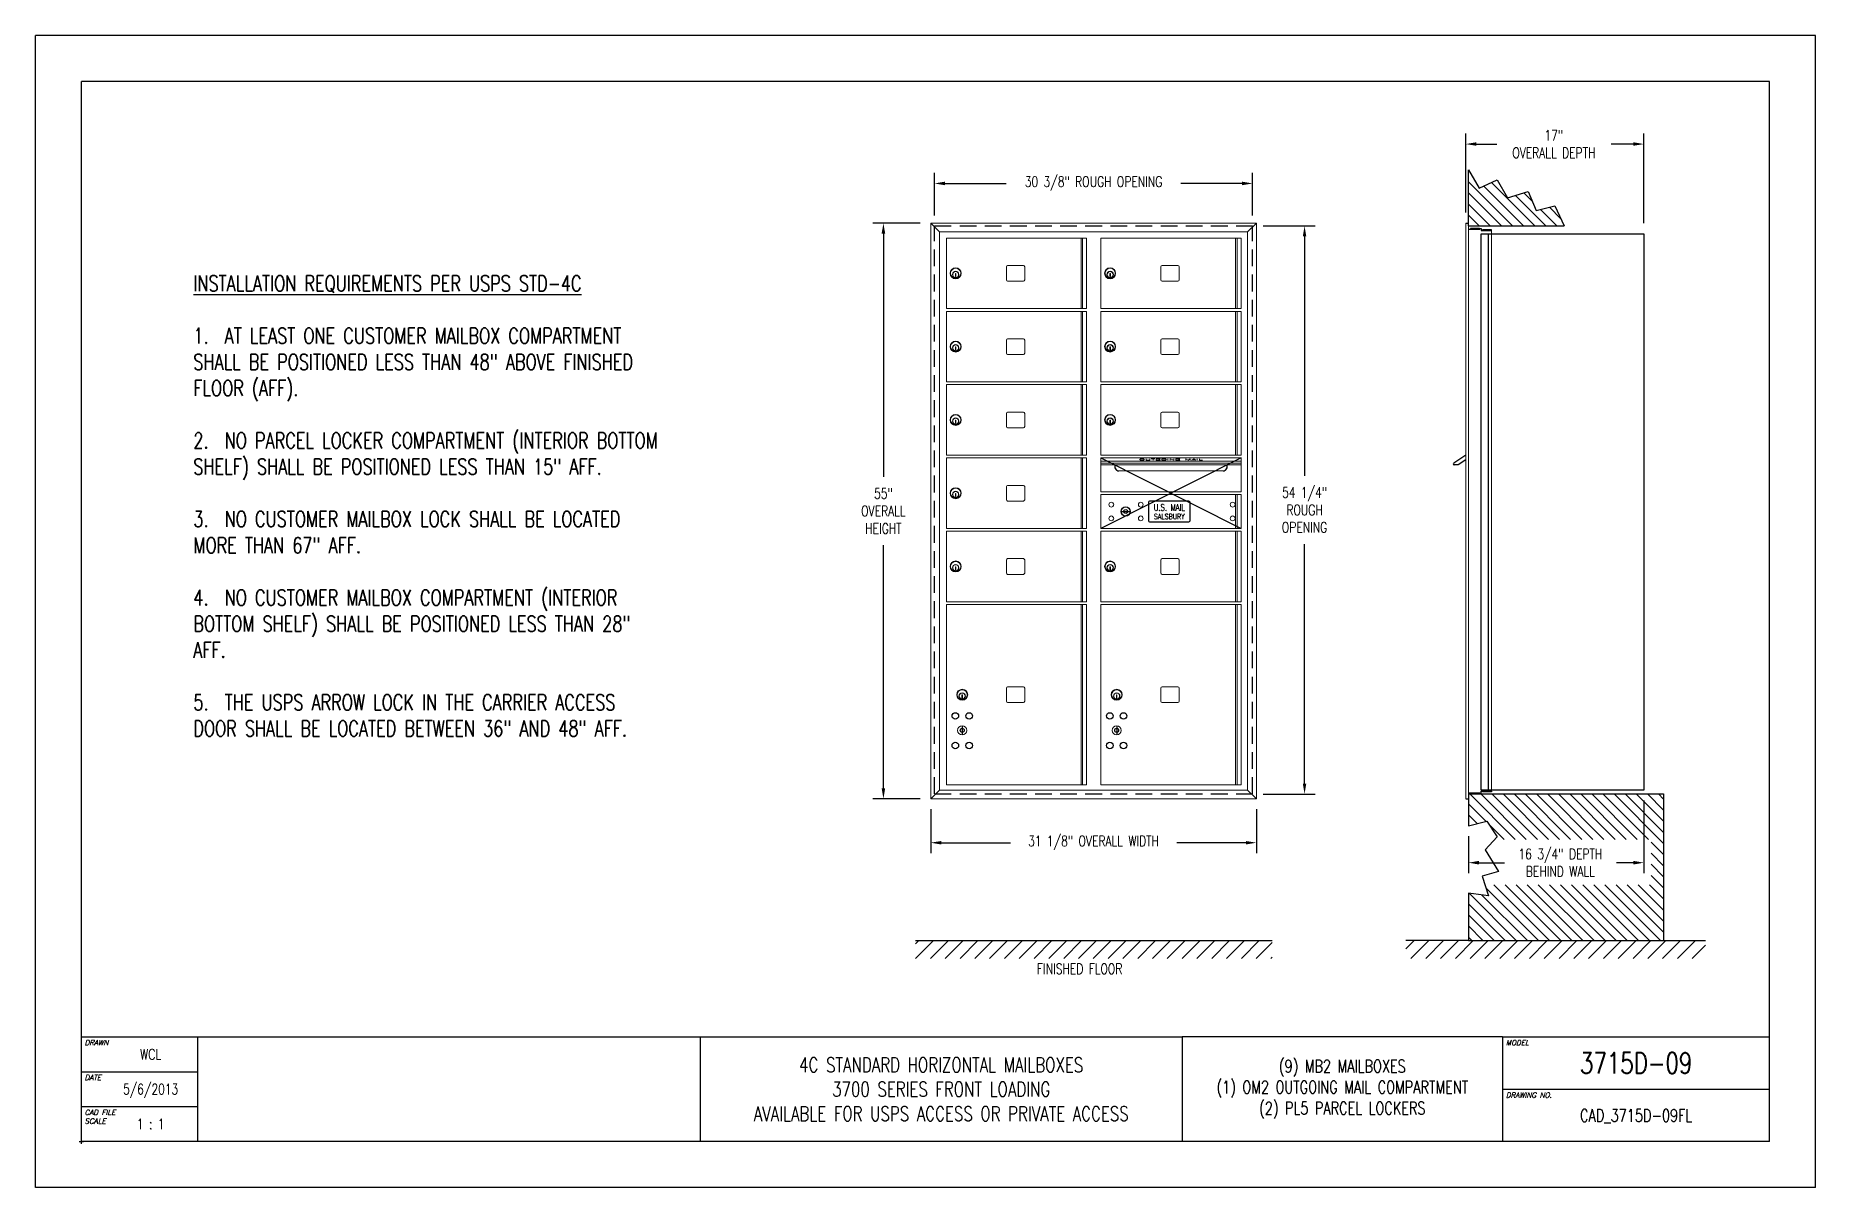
# Model space of a CAD drawing. Header units: inches. Extents: x 0 to 170, y 0 to 110.
import ezdxf
from ezdxf.enums import TextEntityAlignment as Align

# ---------------------------------------------------------------- set-up
doc = ezdxf.new("R2010")
doc.units = ezdxf.units.IN
doc.header["$MEASUREMENT"] = 0
doc.header["$PDMODE"] = 2
doc.header["$PDSIZE"] = 0.2
doc.linetypes.add('HIDDEN', pattern=[0.075, 0.05, -0.025])
doc.styles.add('Simplex Italic', font='SIMPLEX.shx', dxfattribs={"oblique": 15, "height": 3})
doc.styles.add('SQUASHED', font='simplex.shx', dxfattribs={"width": 4})
doc.styles.get("Standard").update_dxf_attribs({"font": 'simplex.shx', "width": 0.75})
doc.dimstyles.get("Standard").update_dxf_attribs({"dimtxt": 1, "dimasz": 1, "dimexe": 1, "dimexo": 1, "dimgap": 1, "dimtad": 0, "dimtih": 1, "dimtoh": 1, "dimdec": 3, "dimzin": 0, "dimdsep": 46, "dimlunit": 5, "dimtxsty": 'Standard', "dimcen": 0, "dimadec": 0, "dimazin": 0, "dimtfac": 1, "dimtdec": 3, "dimtofl": 0, "dimtmove": 0, "dimatfit": 3, "dimfxl": 1, "dimfrac": 2, "dimtolj": 1, "dimtzin": 0, "dimarcsym": 0})
pattern_1 = [(135, (-1592.3547, -320.4679), (-0.5303301, -0.5303301), [])]

# ---------------------------------------------------------------- blocks, each defined once
blk = doc.blocks.new('*D9')
at = {"color": 0, "lineweight": -2, "transparency": 16777216}
for p, q in [((117.24, 91.82), (122.21, 91.82)), ((121.21, 90.82), (121.21, 67.96)), ((121.21, 38.57), (121.21, 61.44)), ((117.24, 37.57), (122.21, 37.57))]:
    blk.add_line(p, q, dxfattribs=at)
at = {"color": 0, "lineweight": -3, "transparency": 16777216}
for points in [[(121.04, 90.82), (121.37, 90.82), (121.21, 91.82)], [(121.04, 38.57), (121.37, 38.57), (121.21, 37.57)]]:
    blk.add_solid(points, dxfattribs=at)
at = {"layer": 'Defpoints', "color": 0, "lineweight": -3, "transparency": 16777216}
for p in [(116.24, 91.82), (116.24, 37.57), (121.21, 37.57)]:
    blk.add_point(p, dxfattribs=at)
at = {"color": 0, "lineweight": -3, "transparency": 16777216, "insert": (121.21, 64.7), "char_height": 1, "attachment_point": 5}
blk.add_mtext('\\A1;54 1/4"\\PROUGH\\POPENING', dxfattribs=at)
blk = doc.blocks.new('*D10')
at = {"color": 0, "lineweight": -2, "transparency": 16777216}
for p, q in [((85.86, 92.82), (85.86, 96.88)), ((86.86, 95.88), (92.71, 95.88)), ((115.24, 95.88), (109.39, 95.88)), ((116.24, 92.82), (116.24, 96.88))]:
    blk.add_line(p, q, dxfattribs=at)
at = {"color": 0, "lineweight": -3, "transparency": 16777216}
for points in [[(86.86, 96.05), (86.86, 95.71), (85.86, 95.88)], [(115.24, 96.05), (115.24, 95.71), (116.24, 95.88)]]:
    blk.add_solid(points, dxfattribs=at)
at = {"layer": 'Defpoints', "color": 0, "lineweight": -3, "transparency": 16777216}
for p in [(116.24, 95.88), (85.86, 91.82), (116.24, 91.82)]:
    blk.add_point(p, dxfattribs=at)
at = {"color": 0, "lineweight": -3, "transparency": 16777216, "insert": (101.05, 95.88), "char_height": 1, "attachment_point": 5}
blk.add_mtext('\\A1;30 3/8" ROUGH OPENING', dxfattribs=at)
blk = doc.blocks.new('*D11')
at = {"color": 0, "lineweight": -2, "transparency": 16777216}
for p, q in [((85.5, 36.12), (85.5, 31.92)), ((116.6, 36.12), (116.6, 31.92)), ((86.5, 32.92), (93.11, 32.92)), ((115.6, 32.92), (109, 32.92))]:
    blk.add_line(p, q, dxfattribs=at)
at = {"color": 0, "lineweight": -3, "transparency": 16777216}
for points in [[(86.5, 33.08), (86.5, 32.75), (85.5, 32.92)], [(115.6, 33.08), (115.6, 32.75), (116.6, 32.92)]]:
    blk.add_solid(points, dxfattribs=at)
at = {"layer": 'Defpoints', "color": 0, "lineweight": -3, "transparency": 16777216}
for p in [(85.5, 37.12), (116.6, 37.12), (116.6, 32.92)]:
    blk.add_point(p, dxfattribs=at)
at = {"color": 0, "lineweight": -3, "transparency": 16777216, "insert": (101.05, 32.92), "char_height": 1, "attachment_point": 5}
blk.add_mtext('\\A1;31 1/8" OVERALL WIDTH', dxfattribs=at)
blk = doc.blocks.new('*D12')
at = {"color": 0, "lineweight": -2, "transparency": 16777216}
for p, q in [((84.5, 92.09), (79.98, 92.09)), ((80.98, 91.09), (80.98, 67.86)), ((80.98, 38.12), (80.98, 61.34)), ((84.5, 37.12), (79.98, 37.12))]:
    blk.add_line(p, q, dxfattribs=at)
at = {"color": 0, "lineweight": -3, "transparency": 16777216}
for points in [[(80.81, 91.09), (81.15, 91.09), (80.98, 92.09)], [(80.81, 38.12), (81.15, 38.12), (80.98, 37.12)]]:
    blk.add_solid(points, dxfattribs=at)
at = {"layer": 'Defpoints', "color": 0, "lineweight": -3, "transparency": 16777216}
for p in [(85.5, 92.09), (80.98, 37.12), (85.5, 37.12)]:
    blk.add_point(p, dxfattribs=at)
at = {"color": 0, "lineweight": -3, "transparency": 16777216, "insert": (80.98, 64.6), "char_height": 1, "attachment_point": 5}
blk.add_mtext('\\A1;55"\\POVERALL\\PHEIGHT', dxfattribs=at)
blk = doc.blocks.new('*D7')
at = {"color": 0, "lineweight": -2, "transparency": 16777216}
for p, q in [((153.62, 36.95), (153.62, 30.01)), ((136.86, 33.53), (136.86, 30.01)), ((137.86, 31.01), (140.29, 31.01)), ((152.62, 31.01), (151, 31.01))]:
    blk.add_line(p, q, dxfattribs=at)
at = {"color": 0, "lineweight": -3, "transparency": 16777216}
for points in [[(137.86, 31.18), (137.86, 30.84), (136.86, 31.01)], [(152.62, 31.18), (152.62, 30.84), (153.62, 31.01)]]:
    blk.add_solid(points, dxfattribs=at)
at = {"layer": 'Defpoints', "color": 0, "lineweight": -3, "transparency": 16777216}
for p in [(153.62, 37.95), (136.86, 34.53), (153.62, 31.01)]:
    blk.add_point(p, dxfattribs=at)
at = {"color": 0, "lineweight": -3, "transparency": 16777216, "insert": (145.64, 31.01), "char_height": 1, "attachment_point": 5}
blk.add_mtext('\\A1;16 3/4" DEPTH\\PBEHIND WALL', dxfattribs=at)
blk = doc.blocks.new('*D8')
at = {"color": 0, "lineweight": -2, "transparency": 16777216}
for p, q in [((136.6, 93.09), (136.6, 100.64)), ((153.62, 92.08), (153.62, 100.64)), ((137.6, 99.64), (139.56, 99.64)), ((152.62, 99.64), (150.49, 99.64))]:
    blk.add_line(p, q, dxfattribs=at)
at = {"color": 0, "lineweight": -3, "transparency": 16777216}
for points in [[(137.6, 99.81), (137.6, 99.48), (136.6, 99.64)], [(152.62, 99.81), (152.62, 99.48), (153.62, 99.64)]]:
    blk.add_solid(points, dxfattribs=at)
at = {"layer": 'Defpoints', "color": 0, "lineweight": -3, "transparency": 16777216}
for p in [(153.62, 99.64), (136.6, 92.09), (153.62, 91.08)]:
    blk.add_point(p, dxfattribs=at)
at = {"color": 0, "lineweight": -3, "transparency": 16777216, "insert": (145.02, 99.64), "char_height": 1, "attachment_point": 5}
blk.add_mtext('\\A1;17"\\POVERALL DEPTH', dxfattribs=at)

msp = doc.modelspace()

# ---------------------------------------------------------------- hatches: boundary and pattern name
at = {"lineweight": -3}
h = msp.add_hatch(dxfattribs=at)
h.set_pattern_fill('ANSI31', color=256, scale=6, angle=90, style=0)
h.set_pattern_definition(pattern_1)
h.paths.add_polyline_path([(140.5763, 94.5116), (139.6144, 96.213), (137.8756, 95.4363), (136.865, 97.1746), (136.865, 91.8237), (146.0074, 91.8237), (145.1267, 93.7349), (143.3139, 93.291), (142.574, 95.1034)])
h = msp.add_hatch(dxfattribs=at)
h.set_pattern_fill('ANSI31', color=256, scale=6, angle=90, style=0)
h.set_pattern_definition(pattern_1)
h.paths.add_polyline_path([(136.865, 37.5737), (136.865, 37.1167), (136.865, 34.5332), (138.6064, 34.9677), (139.606, 33.489), (139.3722, 33.2391), (154.3008, 33.2391), (154.3008, 28.9012), (138.4392, 28.9012), (138.7877, 27.8385), (136.865, 28.0952), (136.865, 23.5837), (155.5, 23.5837), (155.5, 37.5737)])
h = msp.add_hatch(dxfattribs=at)
h.set_pattern_fill('ANSI31', scale=8, style=0)
h.set_pattern_definition([(45, (-1411.8278, -188.4914), (-0.7071068, 0.7071068), [])])
h.paths.add_polyline_path([(118.1, 21.8733), (118.1, 23.5837), (84.0404, 23.5837), (84.0404, 21.8733)])
h = msp.add_hatch(dxfattribs=at)
h.set_pattern_fill('ANSI31', scale=8, style=0)
h.set_pattern_definition([(45, (-1425.3278, -188.4914), (-0.7071068, 0.7071068), [])])
h.paths.add_polyline_path([(130.865, 23.5837), (130.865, 21.8733), (159.5, 21.8733), (159.5, 23.5837), (153.5, 23.5837), (136.865, 23.5837)])

# ---------------------------------------------------------------- linework, layer by layer
at = {"color": 7}
for p, q in [((170, 110), (0, 110)), ((0, 0), (0, 110)), ((170, 0), (170, 110)), ((165.625, 105.625), (4.375, 105.625)), ((4.375, 4.375), (4.375, 105.625)), ((165.625, 4.375), (165.625, 105.625)), ((15.505, 4.375), (15.505, 14.375)), ((63.5, 4.375), (63.5, 14.375)), ((4.375, 11.045), (15.505, 11.045)), ((140.125, 9.375), (165.625, 9.375)), ((4.375, 7.715), (15.505, 7.715)), ((165.625, 4.375), (4.375, 4.375)), ((170, 0), (0, 0))]:
    msp.add_line(p, q, dxfattribs=at)
at = {"color": 7, "lineweight": -3}
for p, q in [((136.865, 91.8237), (136.865, 97.1746)), ((136.865, 97.1746), (137.8756, 95.4363)), ((137.8756, 95.4363), (139.6144, 96.213)), ((139.6144, 96.213), (140.5763, 94.5116)), ((140.5763, 94.5116), (142.574, 95.1034)), ((142.574, 95.1034), (143.3139, 93.291)), ((143.3139, 93.291), (145.1267, 93.7349)), ((145.1267, 93.7349), (146.0074, 91.8237)), ((136.6, 92.0867), (136.865, 92.0867)), ((136.865, 91.8237), (146.0074, 91.8237)), ((136.865, 91.5187), (137.95, 91.5187)), ((137.93, 91.5827), (137.07, 91.5827)), ((137.07, 91.5827), (137.07, 91.5187)), ((137.93, 91.5187), (137.93, 91.5827)), ((137.95, 91.5867), (137.95, 91.5187)), ((137.95, 91.5867), (138.07, 91.5867)), ((138.07, 91.5867), (138.07, 91.3747)), ((138.07, 91.3747), (139.07, 91.3747)), ((138.07, 91.0837), (153.625, 91.0837)), ((138.07, 37.9487), (138.07, 91.0837)), ((138.19, 91.4387), (138.19, 91.3747)), ((139.05, 91.4387), (138.19, 91.4387)), ((138.77, 37.9487), (138.77, 91.0837)), ((139.05, 91.3747), (139.05, 91.4387)), ((153.625, 91.0837), (153.625, 37.9487)), ((136.865, 37.6847), (137.95, 37.6847)), ((136.865, 37.5737), (136.865, 34.5332)), ((136.865, 37.5737), (155.5, 37.5737)), ((137.07, 37.6207), (137.07, 37.6847)), ((137.93, 37.6207), (137.07, 37.6207)), ((137.93, 37.6847), (137.93, 37.6207)), ((137.95, 37.6167), (137.95, 37.6847)), ((137.95, 37.6167), (138.07, 37.6167)), ((138.07, 37.9487), (139.07, 37.9487)), ((153.625, 37.9487), (138.07, 37.9487)), ((138.07, 37.8287), (139.07, 37.8287)), ((138.07, 37.6167), (138.07, 37.8287)), ((138.19, 37.7647), (138.19, 37.8287)), ((139.05, 37.7647), (138.19, 37.7647)), ((139.05, 37.8287), (139.05, 37.7647)), ((155.5, 37.5737), (155.5, 23.5837)), ((136.6, 37.1167), (136.865, 37.1167)), ((136.865, 28.0952), (136.865, 23.5837)), ((84.0404, 23.5837), (118.1, 23.5837)), ((136.865, 23.5837), (130.865, 23.5837)), ((136.865, 23.5837), (155.5, 23.5837)), ((155.5, 23.5837), (159.5, 23.5837))]:
    msp.add_line(p, q, dxfattribs=at)
at = {"color": 7, "linetype": 'Continuous', "lineweight": 15}
for p, q in [((85.504, 92.0867), (86.336, 91.2547)), ((85.504, 92.0867), (116.6, 92.0867)), ((85.504, 37.1167), (85.504, 92.0867)), ((116.6, 92.0867), (115.768, 91.2547)), ((116.6, 92.0867), (116.6, 37.1167)), ((136.6, 92.0867), (136.6, 37.1167)), ((136.865, 92.0867), (136.865, 37.1167)), ((86.336, 91.2547), (115.768, 91.2547)), ((86.336, 37.9487), (86.336, 91.2547)), ((87.007, 90.6637), (87.007, 83.9337)), ((87.007, 90.6637), (100.382, 90.6637)), ((99.8632, 90.6637), (99.8632, 83.9337)), ((100.004, 90.6637), (100.004, 83.9337)), ((100.382, 83.9337), (100.382, 90.6637)), ((101.761, 90.6637), (101.761, 83.9337)), ((101.761, 90.6637), (115.136, 90.6637)), ((114.6172, 90.6637), (114.6172, 83.9337)), ((114.758, 90.6637), (114.758, 83.9337)), ((115.136, 83.9337), (115.136, 90.6637)), ((115.768, 91.2547), (115.768, 37.9487)), ((139.07, 91.3747), (139.07, 37.8287)), ((87.912, 87.2787), (87.852, 87.2787)), ((87.852, 87.2787), (87.852, 86.9787)), ((87.852, 86.9787), (87.912, 86.9787)), ((87.912, 86.9787), (87.912, 87.2787)), ((92.722, 87.9237), (92.722, 86.6737)), ((94.347, 88.0487), (92.847, 88.0487)), ((94.472, 86.6737), (94.472, 87.9237)), ((102.666, 87.2787), (102.606, 87.2787)), ((102.606, 87.2787), (102.606, 86.9787)), ((102.606, 86.9787), (102.666, 86.9787)), ((102.666, 86.9787), (102.666, 87.2787)), ((107.476, 87.9237), (107.476, 86.6737)), ((109.101, 88.0487), (107.601, 88.0487)), ((109.226, 86.6737), (109.226, 87.9237)), ((92.847, 86.5487), (94.347, 86.5487)), ((107.601, 86.5487), (109.101, 86.5487)), ((87.007, 83.9337), (100.382, 83.9337)), ((87.007, 83.6637), (87.007, 76.9337)), ((87.007, 83.6637), (100.382, 83.6637)), ((99.8632, 83.6637), (99.8632, 76.9337)), ((100.004, 83.6637), (100.004, 76.9337)), ((100.382, 76.9337), (100.382, 83.6637)), ((101.761, 83.9337), (115.136, 83.9337)), ((101.761, 83.6637), (101.761, 76.9337)), ((101.761, 83.6637), (115.136, 83.6637)), ((114.6172, 83.6637), (114.6172, 76.9337)), ((114.758, 83.6637), (114.758, 76.9337)), ((115.136, 76.9337), (115.136, 83.6637)), ((87.912, 80.2787), (87.852, 80.2787)), ((87.852, 80.2787), (87.852, 79.9787)), ((87.852, 79.9787), (87.912, 79.9787)), ((87.912, 79.9787), (87.912, 80.2787)), ((92.722, 80.9237), (92.722, 79.6737)), ((94.347, 81.0487), (92.847, 81.0487)), ((94.472, 79.6737), (94.472, 80.9237)), ((102.666, 80.2787), (102.606, 80.2787)), ((102.606, 80.2787), (102.606, 79.9787)), ((102.606, 79.9787), (102.666, 79.9787)), ((102.666, 79.9787), (102.666, 80.2787)), ((107.476, 80.9237), (107.476, 79.6737)), ((109.101, 81.0487), (107.601, 81.0487)), ((109.226, 79.6737), (109.226, 80.9237)), ((92.847, 79.5487), (94.347, 79.5487)), ((107.601, 79.5487), (109.101, 79.5487)), ((87.007, 76.9337), (100.382, 76.9337)), ((87.007, 76.6637), (87.007, 69.9337)), ((87.007, 76.6637), (100.382, 76.6637)), ((99.8632, 76.6637), (99.8632, 69.9337)), ((100.004, 76.6637), (100.004, 69.9337)), ((100.382, 69.9337), (100.382, 76.6637)), ((101.761, 76.9337), (115.136, 76.9337)), ((101.761, 76.6637), (101.761, 69.9337)), ((101.761, 76.6637), (115.136, 76.6637)), ((114.6172, 76.6637), (114.6172, 69.9337)), ((114.758, 76.6637), (114.758, 69.9337)), ((115.136, 69.9337), (115.136, 76.6637)), ((87.912, 73.2787), (87.852, 73.2787)), ((87.852, 73.2787), (87.852, 72.9787)), ((87.912, 72.9787), (87.912, 73.2787)), ((92.722, 73.9237), (92.722, 72.6737)), ((94.347, 74.0487), (92.847, 74.0487)), ((94.472, 72.6737), (94.472, 73.9237)), ((102.666, 73.2787), (102.606, 73.2787)), ((102.606, 73.2787), (102.606, 72.9787)), ((102.666, 72.9787), (102.666, 73.2787)), ((107.476, 73.9237), (107.476, 72.6737)), ((109.101, 74.0487), (107.601, 74.0487)), ((109.226, 72.6737), (109.226, 73.9237)), ((87.852, 72.9787), (87.912, 72.9787)), ((92.847, 72.5487), (94.347, 72.5487)), ((102.606, 72.9787), (102.666, 72.9787)), ((107.601, 72.5487), (109.101, 72.5487)), ((87.007, 69.9337), (100.382, 69.9337)), ((101.761, 69.9337), (115.136, 69.9337)), ((87.007, 69.6637), (87.007, 62.9337)), ((87.007, 69.6637), (100.382, 69.6637)), ((99.8632, 69.6637), (99.8632, 62.9337)), ((100.004, 69.6637), (100.004, 62.9337)), ((100.382, 62.9337), (100.382, 69.6637)), ((101.761, 69.6637), (101.761, 66.4337)), ((115.136, 66.4337), (115.136, 69.6637)), ((92.722, 66.9237), (92.722, 65.6737)), ((94.347, 67.0487), (92.847, 67.0487)), ((94.472, 65.6737), (94.472, 66.9237)), ((87.912, 66.2787), (87.852, 66.2787)), ((87.852, 66.2787), (87.852, 65.9787)), ((87.852, 65.9787), (87.912, 65.9787)), ((87.912, 65.9787), (87.912, 66.2787)), ((92.847, 65.5487), (94.347, 65.5487)), ((101.761, 66.1637), (115.136, 66.1637)), ((101.761, 66.1637), (101.761, 62.9337)), ((114.6172, 66.1637), (114.6172, 62.9337)), ((114.758, 66.1637), (114.758, 62.9337)), ((115.136, 62.9337), (115.136, 66.1637)), ((87.007, 62.9337), (100.382, 62.9337)), ((101.761, 62.9337), (115.136, 62.9337)), ((87.007, 62.6637), (87.007, 55.9337)), ((87.007, 62.6637), (100.382, 62.6637)), ((99.8632, 62.6637), (99.8632, 55.9337)), ((100.004, 62.6637), (100.004, 55.9337)), ((100.382, 55.9337), (100.382, 62.6637)), ((101.761, 62.6637), (101.761, 55.9337)), ((101.761, 62.6637), (115.136, 62.6637)), ((114.6172, 62.6637), (114.6172, 55.9337)), ((114.758, 62.6637), (114.758, 55.9337)), ((115.136, 55.9337), (115.136, 62.6637)), ((92.722, 59.9237), (92.722, 58.6737)), ((94.347, 60.0487), (92.847, 60.0487)), ((94.472, 58.6737), (94.472, 59.9237)), ((107.476, 59.9237), (107.476, 58.6737)), ((109.101, 60.0487), (107.601, 60.0487)), ((109.226, 58.6737), (109.226, 59.9237)), ((87.912, 59.2787), (87.852, 59.2787)), ((87.852, 59.2787), (87.852, 58.9787)), ((87.852, 58.9787), (87.912, 58.9787)), ((87.912, 58.9787), (87.912, 59.2787)), ((92.847, 58.5487), (94.347, 58.5487)), ((102.666, 59.2787), (102.606, 59.2787)), ((102.606, 59.2787), (102.606, 58.9787)), ((102.606, 58.9787), (102.666, 58.9787)), ((102.666, 58.9787), (102.666, 59.2787)), ((107.601, 58.5487), (109.101, 58.5487)), ((87.007, 55.9337), (100.382, 55.9337)), ((87.007, 55.6637), (87.007, 38.4337)), ((87.007, 55.6637), (100.382, 55.6637)), ((99.8632, 55.6637), (99.8632, 38.4337)), ((100.004, 55.6637), (100.004, 38.4337)), ((100.382, 38.4337), (100.382, 55.6637)), ((101.761, 55.9337), (115.136, 55.9337)), ((101.761, 55.6637), (115.136, 55.6637)), ((101.761, 55.6637), (101.761, 38.4337)), ((114.6172, 55.6637), (114.6172, 38.4337)), ((114.758, 55.6637), (114.758, 38.4337)), ((115.136, 38.4337), (115.136, 55.6637)), ((92.722, 47.6737), (92.722, 46.4237)), ((94.347, 47.7987), (92.847, 47.7987)), ((94.472, 46.4237), (94.472, 47.6737)), ((107.476, 47.6737), (107.476, 46.4237)), ((109.101, 47.7987), (107.601, 47.7987)), ((109.226, 46.4237), (109.226, 47.6737)), ((88.477, 47.0287), (88.477, 46.7287)), ((88.537, 47.0287), (88.477, 47.0287)), ((88.477, 46.7287), (88.537, 46.7287)), ((88.537, 46.7287), (88.537, 47.0287)), ((92.847, 46.2987), (94.347, 46.2987)), ((103.291, 47.0287), (103.231, 47.0287)), ((103.231, 47.0287), (103.231, 46.7287)), ((103.231, 46.7287), (103.291, 46.7287)), ((103.291, 46.7287), (103.291, 47.0287)), ((107.601, 46.2987), (109.101, 46.2987)), ((85.504, 37.1167), (86.336, 37.9487)), ((115.768, 37.9487), (86.336, 37.9487)), ((87.007, 38.4337), (100.382, 38.4337)), ((101.761, 38.4337), (115.136, 38.4337)), ((116.6, 37.1167), (115.768, 37.9487)), ((116.6, 37.1167), (85.504, 37.1167))]:
    msp.add_line(p, q, dxfattribs=at)
at = {"color": 7, "linetype": 'HIDDEN', "lineweight": -3, "ltscale": 32}
for p, q in [((85.8645, 37.5737), (85.8645, 91.8237)), ((85.8645, 91.8237), (116.2395, 91.8237)), ((116.2395, 37.5737), (116.2395, 91.8237)), ((85.8645, 37.5737), (116.2395, 37.5737))]:
    msp.add_line(p, q, dxfattribs=at)
at = {"lineweight": -3}
for p, q in [((136.6, 69.9337), (135.4521, 69.1583)), ((101.761, 69.6637), (115.136, 62.9337)), ((115.136, 69.6637), (101.761, 62.9337)), ((135.8784, 68.9937), (135.5025, 68.9937)), ((136.6, 69.4812), (135.8784, 68.9937)), ((106.289, 65.3487), (106.289, 63.7487)), ((110.089, 65.5487), (106.489, 65.5487)), ((110.289, 63.7487), (110.289, 65.3487)), ((103.6835, 64.5487), (104.5585, 64.5487)), ((106.489, 63.5487), (110.089, 63.5487)), ((88.507, 44.0862), (88.507, 43.2112)), ((103.261, 44.0862), (103.261, 43.2112)), ((136.865, 34.5332), (138.6064, 34.9677)), ((138.6064, 34.9677), (139.606, 33.489)), ((139.606, 33.489), (138.4465, 32.2501)), ((138.4465, 32.2501), (139.7259, 30.172)), ((139.7259, 30.172), (138.1666, 29.7324)), ((138.1666, 29.7324), (138.7877, 27.8385)), ((138.7877, 27.8385), (136.865, 28.0952)), ((4.375, 14.375), (15.505, 14.375)), ((15.505, 14.375), (63.5, 14.375)), ((63.5, 14.375), (109.5, 14.375)), ((109.5, 14.375), (109.5, 4.375)), ((140.125, 14.375), (109.5, 14.375)), ((140.125, 14.375), (140.125, 4.375)), ((140.125, 14.375), (165.625, 14.375))]:
    msp.add_line(p, q, dxfattribs=at)
at = {"linetype": 'Continuous', "lineweight": 15}
for p, q in [((101.761, 69.6637), (115.136, 69.6637)), ((101.761, 69.3637), (115.1362, 69.3637)), ((101.761, 69.1737), (115.1362, 69.1737)), ((101.761, 68.9937), (115.1362, 68.9937)), ((103.4637, 68.4337), (113.4337, 68.4337)), ((101.761, 66.4337), (115.136, 66.4337))]:
    msp.add_line(p, q, dxfattribs=at)
at = {"color": 7, "linetype": 'Continuous', "lineweight": 15, "extrusion": (1.83338e-14, 6.74315e-15, -1)}
for centre, radius in [((-87.882, 87.2987), 0.525), ((-87.882, 87.2987), 0.485), ((-87.882, 87.1787), 0.3), ((-102.636, 87.2987), 0.525), ((-102.636, 87.2987), 0.485), ((-102.636, 87.1787), 0.3), ((-87.882, 80.2987), 0.525), ((-87.882, 80.2987), 0.485), ((-87.882, 80.1787), 0.3), ((-102.636, 80.2987), 0.525), ((-102.636, 80.2987), 0.485), ((-102.636, 80.1787), 0.3), ((-87.882, 73.2987), 0.525), ((-87.882, 73.2987), 0.485), ((-87.882, 73.1787), 0.3), ((-102.636, 73.2987), 0.525), ((-102.636, 73.2987), 0.485), ((-102.636, 73.1787), 0.3), ((-87.882, 66.2987), 0.525), ((-87.882, 66.2987), 0.485), ((-87.882, 66.1787), 0.3), ((-87.882, 59.2987), 0.525), ((-87.882, 59.2987), 0.485), ((-102.636, 59.2987), 0.525), ((-102.636, 59.2987), 0.485), ((-87.882, 59.1787), 0.3), ((-102.636, 59.1787), 0.3)]:
    msp.add_circle(centre, radius, dxfattribs=at)
at = {"color": 7, "linetype": 'Continuous', "lineweight": 15}
for centre, radius in [((87.882, 87.1787), 0.31), ((87.882, 87.1787), 0.285), ((102.636, 87.1787), 0.31), ((102.636, 87.1787), 0.285), ((87.882, 80.1787), 0.31), ((87.882, 80.1787), 0.285), ((102.636, 80.1787), 0.31), ((102.636, 80.1787), 0.285), ((87.882, 73.1787), 0.31), ((87.882, 73.1787), 0.285), ((102.636, 73.1787), 0.31), ((102.636, 73.1787), 0.285), ((87.882, 66.1787), 0.31), ((87.882, 66.1787), 0.285), ((87.882, 59.1787), 0.31), ((87.882, 59.1787), 0.285), ((102.636, 59.1787), 0.31), ((102.636, 59.1787), 0.285), ((88.507, 46.9287), 0.31), ((88.507, 46.9287), 0.285), ((103.261, 46.9287), 0.31), ((103.261, 46.9287), 0.285), ((88.507, 43.6487), 0.4375), ((103.261, 43.6487), 0.4375)]:
    msp.add_circle(centre, radius, dxfattribs=at)
at = {"color": 7, "linetype": 'Continuous', "lineweight": 15, "extrusion": (1.09534e-15, 5.8752e-15, -1)}
for centre in [(-102.746, 65.2047), (-105.559, 65.2047), (-102.746, 63.8927), (-105.559, 63.8927)]:
    msp.add_circle(centre, 0.23, dxfattribs=at)
at = {"lineweight": -3}
for centre, radius in [((104.121, 64.5487), 0.4375), ((104.121, 64.5487), 0.1875), ((88.507, 43.6487), 0.1875), ((103.261, 43.6487), 0.1875)]:
    msp.add_circle(centre, radius, dxfattribs=at)
at = {"color": 7, "linetype": 'Continuous', "lineweight": 15, "extrusion": (9.67756e-16, 5.8504e-15, -1)}
for centre in [(-114.341, 65.2047), (-114.341, 63.8927)]:
    msp.add_circle(centre, 0.23, dxfattribs=at)
at = {"color": 7, "linetype": 'Continuous', "lineweight": 15, "extrusion": (5.3509e-15, 5.31746e-15, -1)}
for centre, radius in [((-88.507, 47.0487), 0.525), ((-88.507, 47.0487), 0.485), ((-88.507, 46.9287), 0.3), ((-103.261, 47.0487), 0.525), ((-103.261, 47.0487), 0.485), ((-103.261, 46.9287), 0.3)]:
    msp.add_circle(centre, radius, dxfattribs=at)
at = {"color": 7, "lineweight": -3}
for centre in [(87.8488, 45.0237), (89.1613, 45.0237), (102.6028, 45.0237), (103.9153, 45.0237), (87.8488, 42.2112), (89.1613, 42.2112), (102.6028, 42.2112), (103.9153, 42.2112)]:
    msp.add_circle(centre, 0.3125, dxfattribs=at)
at = {"color": 7, "linetype": 'Continuous', "lineweight": 15}
for centre, start, end in [((92.847, 87.9237), 90, 180), ((94.347, 87.9237), 0, 90), ((107.601, 87.9237), 90, 180), ((109.101, 87.9237), 0, 90), ((92.847, 86.6737), 180, 270), ((94.347, 86.6737), 270, 360), ((107.601, 86.6737), 180, 270), ((109.101, 86.6737), 270, 360), ((92.847, 80.9237), 90, 180), ((94.347, 80.9237), 0, 90), ((107.601, 80.9237), 90, 180), ((109.101, 80.9237), 0, 90), ((92.847, 79.6737), 180, 270), ((94.347, 79.6737), 270, 360), ((107.601, 79.6737), 180, 270), ((109.101, 79.6737), 270, 360), ((92.847, 73.9237), 90, 180), ((94.347, 73.9237), 0, 90), ((107.601, 73.9237), 90, 180), ((109.101, 73.9237), 0, 90), ((92.847, 72.6737), 180, 270), ((94.347, 72.6737), 270, 360), ((107.601, 72.6737), 180, 270), ((109.101, 72.6737), 270, 360), ((92.847, 66.9237), 90, 180), ((94.347, 66.9237), 0, 90), ((92.847, 65.6737), 180, 270), ((94.347, 65.6737), 270, 360), ((92.847, 59.9237), 90, 180), ((94.347, 59.9237), 0, 90), ((107.601, 59.9237), 90, 180), ((109.101, 59.9237), 0, 90), ((92.847, 58.6737), 180, 270), ((94.347, 58.6737), 270, 360), ((107.601, 58.6737), 180, 270), ((109.101, 58.6737), 270, 360), ((92.847, 47.6737), 90, 180), ((94.347, 47.6737), 0, 90), ((107.601, 47.6737), 90, 180), ((109.101, 47.6737), 0, 90), ((92.847, 46.4237), 180, 270), ((94.347, 46.4237), 270, 360), ((107.601, 46.4237), 180, 270), ((109.101, 46.4237), 270, 360)]:
    msp.add_arc(centre, 0.125, start, end, dxfattribs=at)
at = {"lineweight": -3}
for centre, radius, start, end in [((103.4637, 68.8237), 0.39, 154.157587, 270), ((113.4337, 68.8237), 0.39, 270, 25.842413), ((135.5025, 69.0837), 0.09, 124.040027, 270), ((106.489, 65.3487), 0.2, 90, 180), ((110.089, 65.3487), 0.2, 0, 90), ((106.489, 63.7487), 0.2, 180, 270), ((110.089, 63.7487), 0.2, 270, 0)]:
    msp.add_arc(centre, radius, start, end, dxfattribs=at)
msp.add_point((4.375, 4.375), dxfattribs=at)

# ---------------------------------------------------------------- texts
at = {"color": 7, "style": 'Simplex Italic', "oblique": 15}
for s, p in [('DRAWN', (4.675, 14.075)), ('MODEL', (140.425, 14.075)), ('DATE', (4.675, 10.745)), ('DRAWING NO.', (140.425, 9.065))]:
    msp.add_text(s, height=0.5, dxfattribs=at).set_placement(p, align=Align.TOP_LEFT)
at = {"color": 7, "width": 0.75}
for s, height, p in [('WCL', 1, (10.9912, 12.71)), ('5/6/2013', 1, (10.9912, 9.385)), ('CAD_3715D-09FL', 1.2, (152.875, 6.875)), ('1 : 1', 1, (10.9912, 6.05))]:
    msp.add_text(s, height=height, dxfattribs=at).set_placement(p, align=Align.MIDDLE_CENTER)
at = {"color": 7, "insert": (15.0714, 87.0834), "char_height": 1.5, "width": 48.496496, "attachment_point": 1}
msp.add_mtext('{\\LINSTALLATION REQUIREMENTS PER USPS STD-4C}\\P\\P1.  AT LEAST ONE CUSTOMER MAILBOX COMPARTMENT SHALL BE POSITIONED LESS THAN 48" ABOVE FINISHED FLOOR (AFF).\\P\\P2.  NO PARCEL LOCKER COMPARTMENT (INTERIOR BOTTOM SHELF) SHALL BE POSITIONED LESS THAN 15" AFF.\\P\\P3.  NO CUSTOMER MAILBOX LOCK SHALL BE LOCATED MORE THAN 67" AFF.\\P\\P4.  NO CUSTOMER MAILBOX COMPARTMENT (INTERIOR BOTTOM SHELF) SHALL BE POSITIONED LESS THAN 28" AFF.\\P\\P5.  THE USPS ARROW LOCK IN THE CARRIER ACCESS DOOR SHALL BE LOCATED BETWEEN 36" AND 48" AFF.', dxfattribs=at)
at = {"lineweight": -3, "insert": (108.4487, 69.5137), "char_height": 0.15, "width": 8, "attachment_point": 5, "style": 'SQUASHED'}
msp.add_mtext('OUTGOING MAIL', dxfattribs=at)
at = {"lineweight": -3, "attachment_point": 5}
for s, insert, char_height, width in [('U.S. MAIL', (108.289, 64.9328), 0.64, 5.611748), ('SALSBURY', (108.289, 64.0636), 0.5, 5.611748), ('4C STANDARD HORIZONTAL MAILBOXES\\P3700 SERIES FRONT LOADING\\PAVAILABLE FOR USPS ACCESS OR PRIVATE ACCESS                                                    ', (86.5, 9.375), 1.4, 55.324242), ('(9) MB2 MAILBOXES\\P(1) OM2 OUTGOING MAIL COMPARTMENT\\P(2) PL5 PARCEL LOCKERS                                                  ', (124.8125, 9.375), 1.2, 32.585839)]:
    msp.add_mtext(s, dxfattribs=dict(at, insert=insert, char_height=char_height, width=width))
at = {"color": 7, "lineweight": -3}
for s, insert, char_height, width, attachment_point in [('FINISHED FLOOR', (95.6415, 21.3775), 1, 19.392164, 1), ('3715D-09', (152.875, 12.875), 2, 15.53206, 2)]:
    msp.add_mtext(s, dxfattribs=dict(at, insert=insert, char_height=char_height, width=width, attachment_point=attachment_point))
at = {"color": 7, "lineweight": -3, "insert": (4.675, 7.415), "char_height": 0.5, "width": 6.133886, "attachment_point": 1, "style": 'Simplex Italic'}
msp.add_mtext('CAD FILE\\PSCALE', dxfattribs=at)

# ---------------------------------------------------------------- dimensions: what is measured, and where the dimension line sits
at = {"lineweight": -3}
dim = msp.add_linear_dim(base=(153.625, 99.6435), p1=(136.6, 92.0867), p2=(153.625, 91.0837), text='<>\\POVERALL DEPTH', dimstyle='Standard', override={"dimpost": '"'}, dxfattribs=at)
dim.commit()
dim.dimension.update_dxf_attribs({"geometry": '*D8', "text_midpoint": (145.0239, 99.6435), "dimtype": 160})
at = {"color": 7, "lineweight": -3}
for base, p1, p2, text, picture, middle in [((116.2395, 95.879), (85.8645, 91.8237), (116.2395, 91.8237), '<> ROUGH OPENING', '*D10', (101.052, 95.879)), ((116.6, 32.9181), (85.504, 37.1167), (116.6, 37.1167), '<> OVERALL WIDTH', '*D11', (101.052, 32.9181))]:
    dim = msp.add_linear_dim(base=base, p1=p1, p2=p2, text=text, dimstyle='Standard', override={"dimpost": '"'}, dxfattribs=at)
    dim.commit()
    dim.dimension.update_dxf_attribs({"geometry": picture, "text_midpoint": middle})
for base, p1, p2, text, picture, middle in [((80.981, 37.1167), (85.504, 92.0867), (85.504, 37.1167), '<>\\POVERALL\\PHEIGHT', '*D12', (80.981, 64.6017)), ((121.2082, 37.5737), (116.2395, 91.8237), (116.2395, 37.5737), '<>\\PROUGH\\POPENING', '*D9', (121.2082, 64.6987))]:
    dim = msp.add_linear_dim(base=base, p1=p1, p2=p2, angle=90, text=text, dimstyle='Standard', override={"dimpost": '"'}, dxfattribs=at)
    dim.commit()
    dim.dimension.update_dxf_attribs({"geometry": picture, "text_midpoint": middle})
dim = msp.add_linear_dim(base=(153.625, 31.0112), p1=(136.865, 34.5332), p2=(153.625, 37.9487), text='<> DEPTH\\PBEHIND WALL', dimstyle='Standard', override={"dimpost": '"'}, dxfattribs=at)
dim.commit()
dim.dimension.update_dxf_attribs({"geometry": '*D7', "text_midpoint": (145.6433, 31.0112), "dimtype": 160})

doc.saveas('drawing.dxf')
